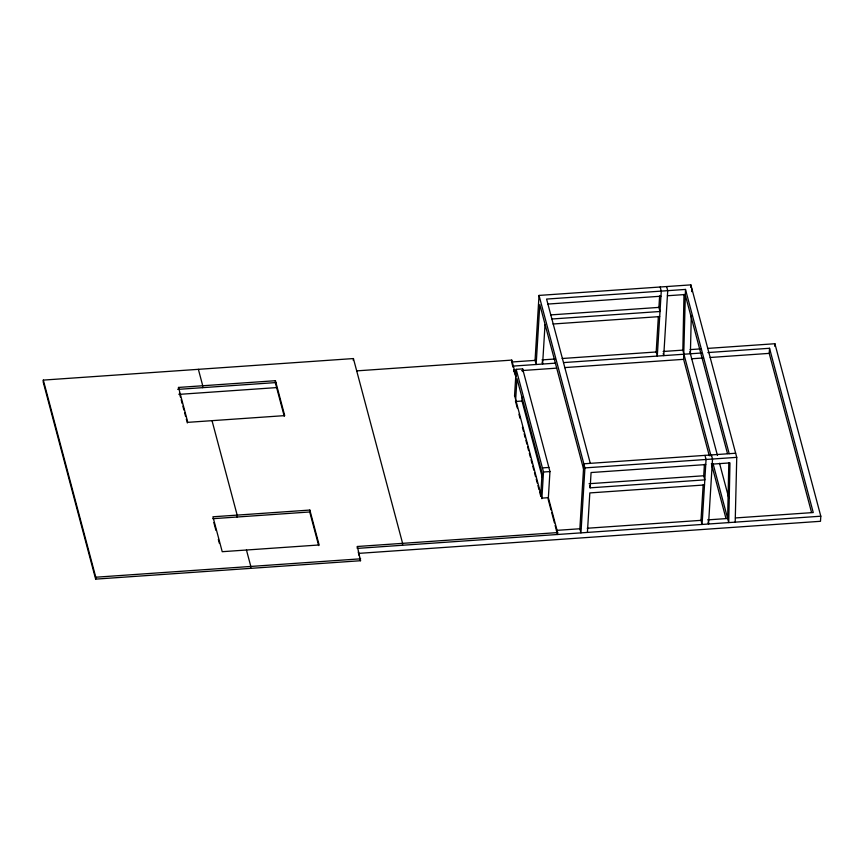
<?xml version="1.0" encoding="UTF-8"?>
<svg xmlns="http://www.w3.org/2000/svg" width="864" height="864" viewBox="0 0 864 864"><rect width="100%" height="100%" fill="white"/><g stroke="black" fill="none" stroke-linecap="round" stroke-linejoin="round"><path stroke-width="1.3" d="M683.996 294.397L682.841 350.125L710.996 455.911M728.806 462.769L727.65 518.497L707.584 519.89M690.79 287.518L690.854 284.872L539.028 295.423L535.054 360.385L536.144 364.5L539.806 304.625L583.524 468.882M690.39 353.776L691.308 315.425M691.88 291.622L691.945 288.976L691.794 291.524M735.199 522.148L736.744 457.348L690.854 284.872M402.484 545.26L402.602 543.348L353.419 358.56L43.319 380.095L43.2 382.007L95.656 579.128L360.536 560.725L357.372 546.491L557.647 532.58L557.528 534.492L555.12 525.442M95.656 579.128L95.774 577.217L43.319 380.095M178.394 389.351L178.513 387.439L275.422 380.7L284.71 415.616L187.801 422.345L178.513 387.439M202.619 387.666L202.738 385.754L198.374 369.328M237.049 517.018L237.168 515.117L212.026 420.66M250.711 568.35L250.819 566.438L246.456 550.022M275.422 380.7L275.303 382.612L284.245 416.232M318.676 545.584L309.722 511.974L309.841 510.062L212.933 516.791L222.221 551.696L319.129 544.968L309.841 510.062M353.3 360.472L353.419 358.56M357.372 546.491L357.253 548.402L820.8 516.208L820.487 521.294L358.657 553.381M511.639 362.016L511.758 360.104L356.702 370.872M514.544 396.036L516.175 369.349L522.644 368.896L549.958 471.56L548.24 499.586L550.994 509.933M522.472 371.563L522.644 368.896M542.333 477.371L522.018 401.026L522.256 397.202M545.022 324.562L542.614 364.046L542.063 361.994M540.691 495.925L542.095 472.997L516.964 378.551L515.56 401.479L522.018 401.026M541.868 498.701L543.499 472.014L516.175 369.349M539.028 295.423L584.928 467.899L580.954 532.861L579.863 528.757L583.837 463.795L735.653 453.244M587.412 532.418L589.831 492.923L704.506 484.963M704.419 464.292L703.717 475.762L704.819 479.866L590.144 487.836L591.073 472.543L705.748 464.573M658.368 316.429L656.186 351.972L657.288 356.076L661.262 291.114L660.161 287.01M551.999 319L660.01 311.494L658.919 307.39L659.621 295.92M590.296 463.342L546.588 299.074L685.487 289.429L683.618 359.327L709.29 455.792M703.166 484.801L700.996 520.344L702.086 524.448L706.061 459.486L704.97 455.371M811.544 512.428L769.219 353.376L769.532 348.278L707.832 352.566M774.749 346.28L774.9 343.732L707.584 348.408M547.603 304.085L660.949 296.212M667.408 295.758L685.174 294.527L727.499 453.578M550.908 314.896L658.919 307.39M553.025 324L659.696 316.591M512.341 361.962L535.237 360.374M541.966 359.91L555.433 358.97M562.162 358.506L656.413 351.961M663.152 351.486L683.348 350.093M690.077 349.618L700.844 348.872M177.854 389.383L276.113 382.558M512.73 366.12L555.53 363.15M563.555 362.588L701.125 353.03M178.891 394.384L277.15 387.558M513.756 371.12L516.434 370.937M521.78 370.57L556.556 368.15M564.581 367.6L683.618 359.327M691.427 358.787L703.501 357.944M710.208 357.48L769.219 353.376M542.408 467.899L548.867 467.456M584.928 467.899L736.744 457.348M543.499 472.014L549.958 471.56M712.206 464.13L729.972 462.899L728.741 522.601L713.07 463.741M589.043 483.721L703.717 475.762M212.814 518.702L309.722 511.974M556.438 530.388L580.511 528.714M587.207 528.25L700.898 520.355M735.448 517.946L813.251 512.546L769.532 348.278M95.774 577.217L360.655 558.814M774.9 343.732L820.8 516.208M685.487 289.429L729.194 453.697M689.85 351.724L717.455 455.468M719.539 463.288L728.903 498.485M666.63 286.556L667.721 290.66L663.746 355.633L663.196 353.581M711.428 454.928L712.519 459.032L708.545 524.005L708.005 521.953M711.374 463.622L725.944 518.378M589.594 485.773L590.144 487.836M511.758 360.104L516.229 376.909M557.647 532.58L548.359 497.675L541.901 498.128L514.577 395.464M511.985 363.312L513.011 367.189M513.702 369.77L515.117 375.106M551.686 512.514L554.44 522.86M515.506 401.274L517.277 407.948M518.962 414.266L520.031 418.295M522.418 427.259L523.476 431.233M524.146 433.76L525.193 437.702M525.874 440.251L526.921 444.172M527.602 446.753L528.638 450.652M529.33 453.233L530.377 457.153M531.047 459.702L532.105 463.644M532.775 466.171L533.833 470.146M534.492 472.64L535.561 476.647M536.22 479.11L537.289 483.138M537.937 485.579L539.017 489.64M539.654 492.048L540.745 496.141M358.236 552.096L359.219 555.8M359.878 558.263L360.536 560.725M179.431 393.228L180.457 397.105M181.148 399.686L182.185 403.574M182.866 406.156L183.902 410.033M184.594 412.614L185.62 416.502M186.311 419.083L187.337 422.96M213.851 522.58L215.914 530.345M218.322 539.395L219.359 543.272"/></g></svg>
